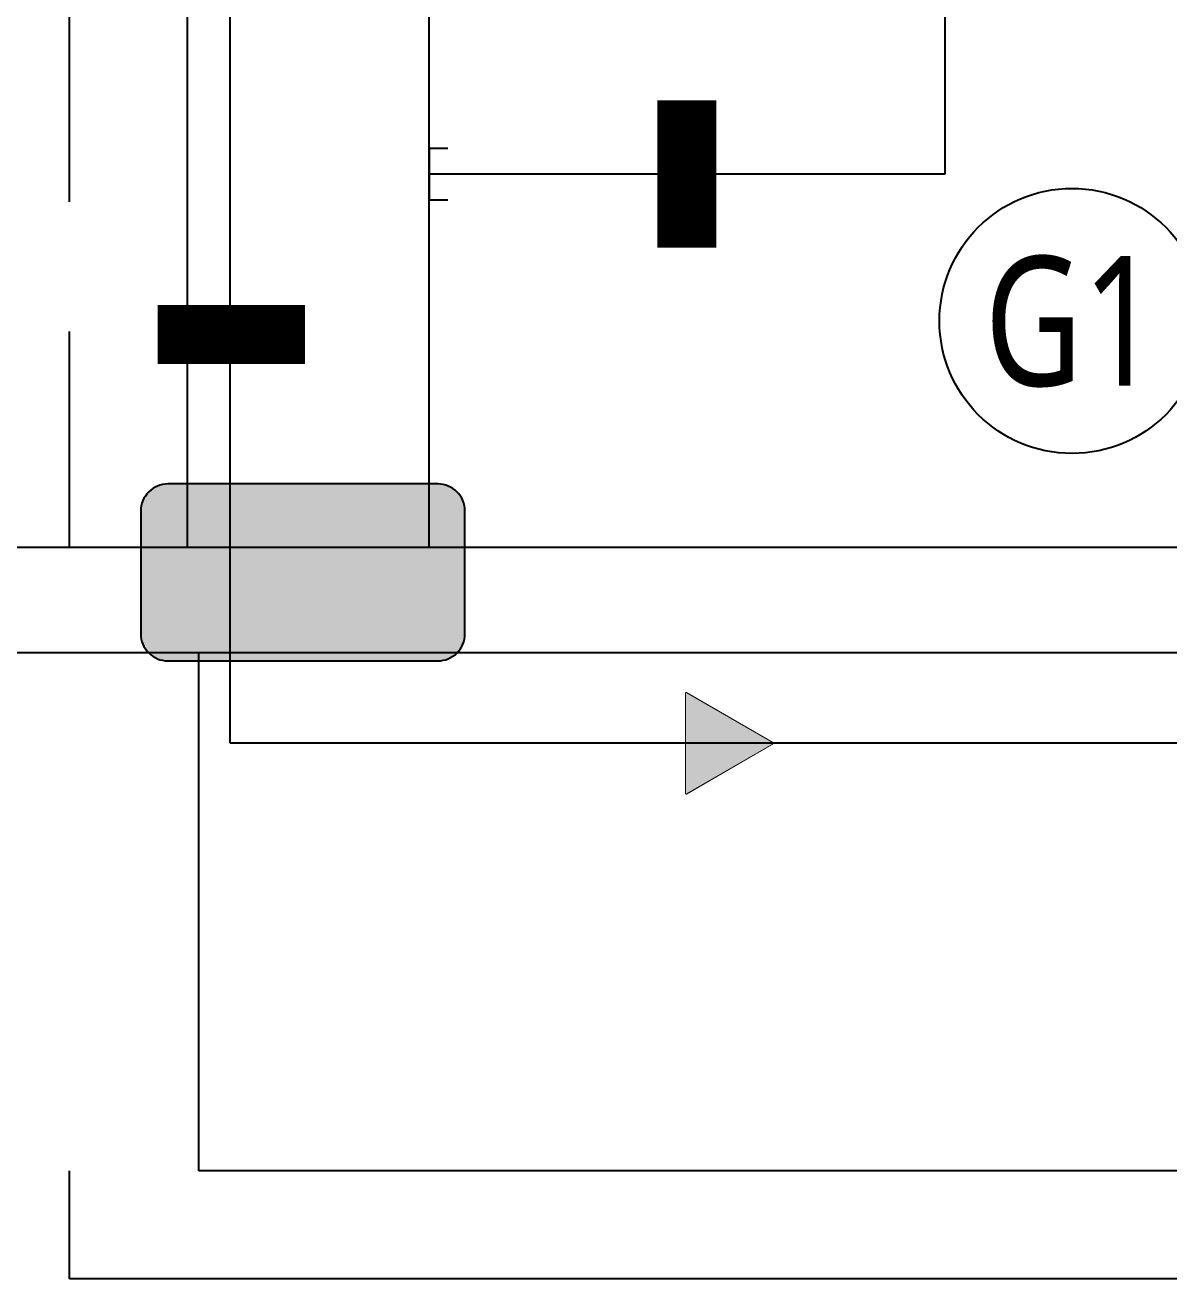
# Model space of a CAD drawing. Header units: millimetres. Extents: x 0 to 84100, y 0 to 59400.
# Drawn here: x 32426 to 35074, y 20509 to 23412 of the extents above; entities that cross this region are included whole.
import ezdxf
from ezdxf.enums import TextEntityAlignment as Align

# ---------------------------------------------------------------- set-up
doc = ezdxf.new("R2010")
doc.units = ezdxf.units.MM
doc.header["$LTSCALE"] = 1000
doc.linetypes.add('점선1', pattern=[2, 1.25, -0.75])
for name, color, linetype in [('arch', 8, 'Continuous'), ('S', 4, 'Continuous'), ('SYM', 3, 'Continuous'), ('TRAY', 3, 'Continuous')]:
    doc.layers.add(name, color=color, linetype=linetype)
doc.styles.add('GHS', font='malgun.ttf')

# ---------------------------------------------------------------- blocks, each defined once
blk = doc.blocks.new('A$C182B2598')
at = {"layer": 'TRAY'}
blk.add_hatch(color=253, dxfattribs=at).paths.add_polyline_path([(-3.001, 0.497), (-3.001, -1.778, 0.414214), (-2.501, -2.278), (2.501, -2.278, 0.414214), (3.001, -1.778), (3.001, 0.497, 0.414214), (2.501, 0.997), (-2.501, 0.997, 0.414214)])
at = {"layer": 'TRAY', "color": 7}
blk.add_lwpolyline([(2.501, 0.997), (-2.501, 0.997, 0.414214), (-3.001, 0.497), (-3.001, -1.778, 0.414214), (-2.501, -2.278), (2.501, -2.278, 0.414214), (3.001, -1.778), (3.001, 0.497, 0.414214)], format="xyb", close=True, dxfattribs=at)
blk = doc.blocks.new('A5')
at = {"layer": 'SYM'}
blk.add_lwpolyline([(0, 0), (0.833, 1.443), (-0.833, 1.443)], close=True, dxfattribs=at)
at = {"color": 6}
blk.add_wipeout([(-0.833, 1.443), (0.833, 1.443), (0, 0)], dxfattribs=at).dxf.layer = 'SYM'
at = {"layer": 'SYM'}
h = blk.add_hatch(color=6, dxfattribs=at)
h.dxf.hatch_style = 1
h.paths.add_polyline_path([(-0.833, 1.443), (0, 0), (0.833, 1.443)])

msp = doc.modelspace()

# ---------------------------------------------------------------- linework, layer by layer
at = {"layer": 'arch', "color": 9, "linetype": '점선1', "ltscale": 0.4}
msp.add_line((32528.5, 22202.6), (32528.5, 33521), dxfattribs=at)
at = {"layer": 'arch'}
for p, q in [((61383.8, 22202.6), (8594.7, 22202.6)), ((32828.5, 20759.4), (32828.5, 21959.4)), ((61083.8, 20759.4), (32828.5, 20759.4))]:
    msp.add_line(p, q, dxfattribs=at)
msp.add_lwpolyline([(61383.8, 20759.4), (61383.8, 20509.4), (32528.5, 20509.4), (32528.5, 20759.4)], dxfattribs=at)
at = {"layer": 'S', "ltscale": 0.5}
for p, q in [((32900.5, 21749.2), (32900.5, 30502.9)), ((33361.1, 23126.5), (33361.1, 23007.1)), ((33361.1, 23126.5), (33404.9, 23126.5)), ((33361.1, 23007.1), (33404.9, 23007.1))]:
    msp.add_line(p, q, dxfattribs=at)
at = {"layer": 'S'}
for p, q in [((34554.8, 23526.9), (34554.8, 23066.8)), ((34554.8, 23066.8), (33361.1, 23066.8))]:
    msp.add_line(p, q, dxfattribs=at)
at = {"layer": 'SYM', "color": 6}
for points in [[(33957.9, 23237.3, 136.4, 136.4, 0), (33957.9, 22896.3, 0, 0, 0), (33957.9, 22329.1, 0, 0, 0), (35156.4, 22329.1, 0, 0, 0)], [(33073.6, 22695.7, 136.4, 136.4, 0), (32732.7, 22695.7, 0, 0, 0), (31832.6, 22695.7, 0, 0, 0)]]:
    msp.add_lwpolyline(points, format="xyseb", dxfattribs=at)
msp.add_circle((34849.6, 22726.8), 306.8, dxfattribs=at)
at = {"layer": 'TRAY', "color": 6}
for points in [[(32801.1, 33521), (32801.1, 22202.6)], [(33361.1, 22202.6), (33361.1, 33521)]]:
    msp.add_lwpolyline(points, dxfattribs=at)

# ---------------------------------------------------------------- block references
at = {"layer": 'S', "ltscale": 2, "xscale": -140, "yscale": 140, "zscale": 140, "rotation": 89.99999999999991}
msp.add_blockref('A5', (34158, 21749.2), dxfattribs=at)
at = {"layer": 'TRAY', "xscale": 125, "yscale": 125, "zscale": 125}
msp.add_blockref('A$C182B2598', (33069, 22224.8), dxfattribs=at)

# ---------------------------------------------------------------- texts
at = {"layer": 'SYM', "style": 'GHS', "width": 0.8}
msp.add_text('G1', height=300, dxfattribs=at).set_placement((34849.6, 22726.8), align=Align.MIDDLE)

# ---------------------------------------------------------------- next in the draw order: linework, layer by layer
at = {"layer": 'arch'}
msp.add_lwpolyline([(31897.3, 21959.4), (61083.8, 21959.4), (61083.8, 20759.4)], dxfattribs=at)
at = {"layer": 'S'}
msp.add_line((60663.4, 21749.2), (32900.5, 21749.2), dxfattribs=at)

doc.saveas('drawing.dxf')
